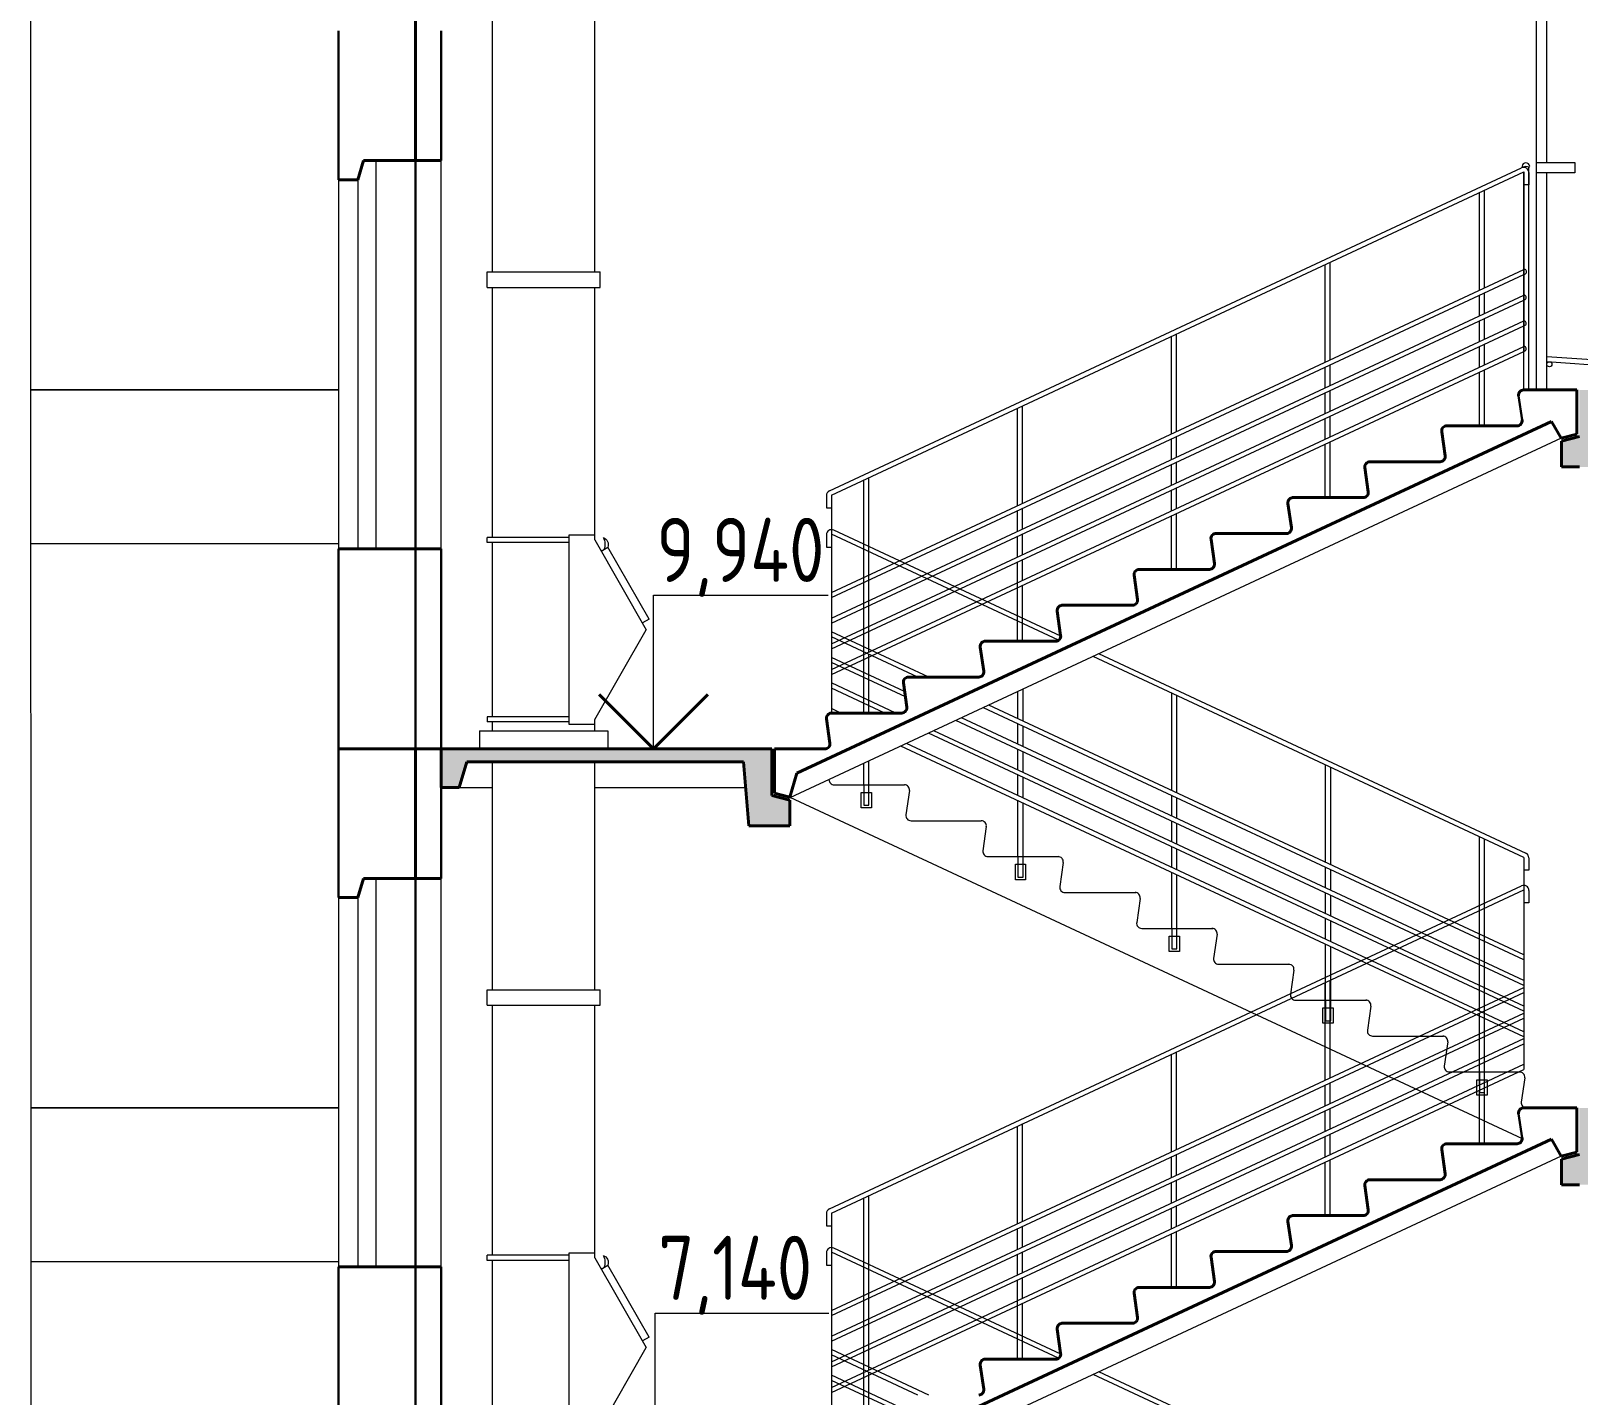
# Model space of a CAD drawing. Header units: millimetres. Extents: x 83035 to 329678, y -103769 to 22061.
# Drawn here: x 217968 to 224003, y 5999 to 11319 of the extents above; entities that cross this region are included whole.
import ezdxf

# ---------------------------------------------------------------- set-up
doc = ezdxf.new("R2010")
doc.units = ezdxf.units.MM
doc.header["$LTSCALE"] = 10
for name, color, linetype, lineweight in [('Лестница разрез', 36, 'Continuous', 20), ('Мусоропровод', 36, 'Continuous', 20), ('Размерный', 3, 'Continuous', 30), ('Разрез', 5, 'Continuous', 40), ('Разрез тонкий', 5, 'Continuous', 20), ('Символьный', 3, 'Continuous', 30), ('Текст разрез', 244, 'Continuous', 20)]:
    doc.layers.add(name, color=color, linetype=linetype, lineweight=lineweight)
doc.styles.add('big 3.5', font='', dxfattribs={"height": 125})
doc.styles.get('big 3.5').set_extended_font_data('GOST type A')

msp = doc.modelspace()

# ---------------------------------------------------------------- hatches: boundary and pattern name
at = {"layer": 'Разрез тонкий'}
h = msp.add_hatch(dxfattribs=at)
h.set_pattern_fill('ANSI35', color=0, scale=20, angle=90, style=0)
h.set_pattern_definition([(135, (219567.58, -1580.78), (-89.8026, -89.8026), []), (135, (219567.58, -1490.98), (-89.8026, -89.8026), [158.75, -31.75, 0, -31.75])])
h.paths.add_polyline_path([(220857.584, 119.22), (219567.584, 119.22), (219567.584, -30.78), (219637.584, -30.78), (219667.584, 69.22), (220747.584, 69.22), (220767.584, -180.78), (220857.584, -180.78), (220927.584, -180.78), (220927.584, -80.78), (220857.584, -61.983)])
h.paths.add_polyline_path([(220927.584, 5519.22), (220857.584, 5538.017), (220857.584, 5719.22), (219567.584, 5719.22), (219567.584, 5569.22), (219637.584, 5569.22), (219667.584, 5669.22), (220747.584, 5669.22), (220767.584, 5419.22), (220857.584, 5419.22), (220927.584, 5419.22)])
h.paths.add_polyline_path([(220927.584, 2719.22), (220857.584, 2738.017), (220857.584, 2919.22), (219567.584, 2919.22), (219567.584, 2769.22), (219637.584, 2769.22), (219667.584, 2869.22), (220747.584, 2869.22), (220767.584, 2619.22), (220857.584, 2619.22), (220927.584, 2619.22)])
h.paths.add_polyline_path([(224117.584, 4269.22), (225197.584, 4269.22), (225227.584, 4169.22), (225307.584, 4169.22), (225307.584, 4319.22), (224007.584, 4319.22), (224007.584, 4138.017), (223937.584, 4119.22), (223937.584, 4019.22), (224007.584, 4019.22), (224097.584, 4019.22)])
h.paths.add_polyline_path([(224117.584, 7069.22), (225197.584, 7069.22), (225227.584, 6969.22), (225307.584, 6969.22), (225307.584, 7119.22), (224007.584, 7119.22), (224007.584, 6938.017), (223937.584, 6919.22), (223937.584, 6819.22), (224007.584, 6819.22), (224097.584, 6819.22)])
h.paths.add_polyline_path([(224117.584, -1330.78), (225197.584, -1330.78), (225227.584, -1430.78), (225307.584, -1430.78), (225307.584, -1280.78), (224007.584, -1280.78), (224007.584, -1461.983), (223937.584, -1480.78), (223937.584, -1580.78), (224007.584, -1580.78), (224097.584, -1580.78)])
h.paths.add_polyline_path([(224117.584, 1469.22), (225197.584, 1469.22), (225227.584, 1369.22), (225307.584, 1369.22), (225307.584, 1519.22), (224007.584, 1519.22), (224007.584, 1338.017), (223937.584, 1319.22), (223937.584, 1219.22), (224007.584, 1219.22), (224097.584, 1219.22)])
h.paths.add_polyline_path([(220857.584, 8338.017), (220857.584, 8519.22), (219567.584, 8519.22), (219567.584, 8369.22), (219637.584, 8369.22), (219667.584, 8469.22), (220747.584, 8469.22), (220767.584, 8219.22), (220857.584, 8219.22), (220927.584, 8219.22), (220927.584, 8319.22)])
h.paths.add_polyline_path([(224117.584, 9869.22), (225197.584, 9869.22), (225227.584, 9769.22), (225307.584, 9769.22), (225307.584, 9919.22), (224007.584, 9919.22), (224007.584, 9738.017), (223937.584, 9719.22), (223937.584, 9619.22), (224007.584, 9619.22), (224097.584, 9619.22)])

# ---------------------------------------------------------------- linework, layer by layer
at = {"layer": 'Лестница разрез', "color": 0}
for p, q in [((223840.644, 9919.22), (223840.644, 12598.852)), ((223880.644, 10805.778), (223880.644, 12601.787)), ((223840.644, 10805.778), (223990.644, 10805.778)), ((223990.644, 10805.778), (223990.644, 10765.778)), ((221082.186, 9525.273), (223782.186, 10785.273)), ((221090.644, 9509.22), (223790.644, 10769.22)), ((223790.644, 10769.22), (223790.644, 10069.22)), ((223790.644, 9919.22), (223790.644, 10769.22)), ((223810.644, 9919.22), (223810.644, 10787.812)), ((223810.644, 10767.15), (223810.644, 10719.22)), ((223990.644, 10765.778), (223840.644, 10765.778)), ((223880.644, 9919.22), (223880.644, 10765.778)), ((223617.584, 10308.459), (223617.584, 10688.459)), ((223637.584, 10317.792), (223637.584, 10697.792)), ((223810.644, 10719.22), (223790.644, 10719.22)), ((221090.644, 9129.22), (223790.644, 10389.22)), ((223016.054, 10027.745), (223016.054, 10408.459)), ((223036.054, 10037.078), (223036.054, 10417.792)), ((221090.644, 9109.22), (223790.644, 10369.22)), ((221090.644, 9029.22), (223790.644, 10289.22)), ((221090.644, 9009.22), (223790.644, 10269.22)), ((223617.584, 10208.459), (223617.584, 10288.459)), ((223637.584, 10217.792), (223637.584, 10297.792)), ((221090.644, 8929.22), (223790.644, 10189.22)), ((221090.644, 8909.22), (223790.644, 10169.22)), ((223617.584, 10108.459), (223617.584, 10188.459)), ((223637.584, 10117.792), (223637.584, 10197.792)), ((221090.644, 8829.22), (223790.644, 10089.22)), ((222416.054, 9747.745), (222416.054, 10128.459)), ((222436.054, 9757.078), (222436.054, 10137.792)), ((223617.584, 10008.459), (223617.584, 10088.459)), ((223637.584, 10017.792), (223637.584, 10097.792)), ((221090.644, 8809.22), (223790.644, 10069.22)), ((223880.644, 10049.86), (224613.529, 9998.859)), ((223880.644, 10029.86), (224617.892, 9978.555)), ((223016.054, 9927.745), (223016.054, 10007.745)), ((223036.054, 9937.078), (223036.054, 10017.078)), ((223617.584, 9779.22), (223617.584, 9988.459)), ((223637.584, 9779.22), (223637.584, 9997.792)), ((223016.054, 9827.745), (223016.054, 9907.745)), ((223036.054, 9837.078), (223036.054, 9917.078)), ((221816.054, 9467.745), (221816.054, 9848.459)), ((221836.054, 9477.078), (221836.054, 9857.792)), ((223016.054, 9727.745), (223016.054, 9807.745)), ((223036.054, 9737.078), (223036.054, 9817.078)), ((223617.584, 9779.22), (223637.584, 9779.22)), ((222416.054, 9647.745), (222416.054, 9727.745)), ((222436.054, 9657.078), (222436.054, 9737.078)), ((223036.054, 9499.22), (223036.054, 9717.078)), ((223016.054, 9499.22), (223016.054, 9707.745)), ((222416.054, 9547.745), (222416.054, 9627.745)), ((222436.054, 9557.078), (222436.054, 9637.078)), ((221216.054, 9087.745), (221216.054, 9568.459)), ((221236.054, 9197.078), (221236.054, 9577.792)), ((222436.054, 9457.078), (222436.054, 9537.078)), ((221070.644, 9507.15), (221070.644, 9459.22)), ((221090.644, 9509.22), (221090.644, 8659.22)), ((222416.054, 9447.745), (222416.054, 9527.745)), ((221070.644, 9459.22), (221090.644, 9459.22)), ((221816.054, 9367.745), (221816.054, 9447.745)), ((221836.054, 9377.078), (221836.054, 9457.078)), ((222416.054, 9219.22), (222416.054, 9427.745)), ((222436.054, 9219.22), (222436.054, 9437.078)), ((221976.263, 8943.028), (221090.644, 9356.317)), ((221984.524, 8959.173), (221099.102, 9372.37)), ((221836.054, 9277.078), (221836.054, 9357.078)), ((221070.644, 9354.246), (221070.644, 9306.317)), ((221070.644, 9306.317), (221090.644, 9306.317)), ((221216.054, 8917.792), (221216.054, 9297.792)), ((221816.054, 9267.745), (221816.054, 9347.745)), ((221236.054, 8908.459), (221236.054, 9288.459)), ((221816.054, 8939.22), (221816.054, 9247.745)), ((221836.054, 9177.078), (221836.054, 9257.078)), ((221236.054, 9097.078), (221236.054, 9177.078)), ((221836.054, 8939.22), (221836.054, 9157.078)), ((221216.054, 8987.745), (221216.054, 9067.745)), ((221236.054, 8997.078), (221236.054, 9077.078)), ((221470.136, 8799.22), (221090.644, 8976.317)), ((221427.279, 8799.22), (221090.644, 8956.317)), ((221216.054, 8887.745), (221216.054, 8967.745)), ((221236.054, 8897.078), (221236.054, 8977.078)), ((221375.565, 8743.354), (221090.644, 8876.317)), ((221216.054, 8817.792), (221216.054, 8897.792)), ((221236.054, 8808.459), (221236.054, 8888.459)), ((221236.054, 8659.22), (221236.054, 8877.078)), ((223790.644, 8096.317), (222111.674, 8879.836)), ((223800.587, 8111.676), (222133.115, 8889.83)), ((221378.626, 8721.925), (221090.644, 8856.317)), ((221216.054, 8659.22), (221216.054, 8867.745)), ((221341.565, 8659.22), (221090.644, 8776.317)), ((221298.708, 8659.22), (221090.644, 8756.317)), ((221216.054, 8717.792), (221216.054, 8797.792)), ((221236.054, 8708.459), (221236.054, 8788.459)), ((221837.584, 8627.745), (221837.584, 8752.072)), ((221216.054, 8659.22), (221216.054, 8697.792)), ((221817.584, 8637.078), (221817.584, 8742.749)), ((222417.584, 8357.078), (222417.584, 8737.792)), ((222437.584, 8347.745), (222437.584, 8728.459)), ((221127.279, 8659.22), (221090.644, 8676.317)), ((221236.054, 8659.22), (221236.054, 8688.459)), ((223790.644, 7616.317), (221597.097, 8639.972)), ((223790.644, 7696.317), (221682.86, 8679.949)), ((223790.644, 7716.317), (221704.301, 8689.943)), ((223790.644, 7496.317), (221468.453, 8580.006)), ((223790.644, 7516.317), (221489.894, 8590)), ((223790.644, 7596.317), (221575.657, 8629.977)), ((221817.584, 8537.078), (221817.584, 8617.078)), ((221837.584, 8527.745), (221837.584, 8607.745)), ((223790.644, 7396.317), (221361.25, 8530.034)), ((223790.644, 7416.317), (221382.69, 8540.028)), ((221817.584, 8437.078), (221817.584, 8517.078)), ((221216.054, 8379.22), (221216.054, 8462.353)), ((221236.054, 8379.22), (221236.054, 8471.675)), ((221837.584, 8427.745), (221837.584, 8507.745)), ((223017.584, 8077.078), (223017.584, 8457.792)), ((221817.584, 8337.078), (221817.584, 8417.078)), ((221837.584, 8327.745), (221837.584, 8407.745)), ((223037.584, 8067.745), (223037.584, 8448.459)), ((221216.054, 8379.22), (221216.054, 8299.22)), ((221216.054, 8349.22), (221236.054, 8349.22)), ((221236.054, 8299.22), (221236.054, 8379.22)), ((222417.584, 8257.078), (222417.584, 8337.078)), ((221216.054, 8299.22), (221236.054, 8299.22)), ((221817.584, 8099.22), (221817.584, 8317.078)), ((221837.584, 8099.22), (221837.584, 8307.745)), ((222437.584, 8247.745), (222437.584, 8327.745)), ((222417.584, 8157.078), (222417.584, 8237.078)), ((222437.584, 8147.745), (222437.584, 8227.745)), ((223617.584, 7797.078), (223617.584, 8177.792)), ((223637.584, 7687.745), (223637.584, 8168.459)), ((221817.584, 8099.22), (221817.584, 8019.22)), ((221837.584, 8019.22), (221837.584, 8099.22)), ((222417.584, 8057.078), (222417.584, 8137.078)), ((222437.584, 8047.745), (222437.584, 8127.745)), ((223790.644, 8096.317), (223790.644, 7409.22)), ((223810.644, 8094.323), (223810.644, 8046.394)), ((221817.584, 8069.22), (221837.584, 8069.22)), ((222417.584, 7819.22), (222417.584, 8037.078)), ((222437.584, 7819.22), (222437.584, 8027.745)), ((223017.584, 7977.078), (223017.584, 8057.078)), ((223037.584, 7967.745), (223037.584, 8047.745)), ((223810.644, 8046.394), (223790.644, 8046.394)), ((221082.186, 6725.273), (223782.186, 7985.273)), ((221082.186, 6725.273), (223782.186, 7985.273)), ((221090.644, 6709.22), (223790.644, 7969.22)), ((221090.644, 6709.22), (223790.644, 7969.22)), ((221817.584, 8019.22), (221837.584, 8019.22)), ((223790.644, 7969.22), (223790.644, 7269.22)), ((223790.644, 7969.22), (223790.644, 7269.22)), ((223810.644, 7967.15), (223810.644, 7919.22)), ((223810.644, 7967.15), (223810.644, 7919.22)), ((223017.584, 7877.078), (223017.584, 7957.078)), ((223037.584, 7867.745), (223037.584, 7947.745)), ((223810.644, 7919.22), (223790.644, 7919.22)), ((223810.644, 7919.22), (223790.644, 7919.22)), ((223017.584, 7777.078), (223017.584, 7857.078)), ((223037.584, 7767.745), (223037.584, 7847.745)), ((223617.584, 7508.459), (223617.584, 7888.459)), ((223617.584, 7508.459), (223617.584, 7888.459)), ((223637.584, 7517.792), (223637.584, 7897.792)), ((223637.584, 7517.792), (223637.584, 7897.792)), ((222417.584, 7819.22), (222417.584, 7739.22)), ((222417.584, 7789.22), (222437.584, 7789.22)), ((222437.584, 7739.22), (222437.584, 7819.22)), ((222417.584, 7739.22), (222437.584, 7739.22)), ((223017.584, 7539.22), (223017.584, 7757.078)), ((223037.584, 7539.22), (223037.584, 7747.745)), ((223617.584, 7697.078), (223617.584, 7777.078)), ((223617.584, 7597.078), (223617.584, 7677.078)), ((223637.584, 7587.745), (223637.584, 7667.745)), ((223016.054, 7227.745), (223016.054, 7608.459)), ((223016.054, 7227.745), (223016.054, 7608.459)), ((223036.054, 7237.078), (223036.054, 7617.792)), ((223036.054, 7237.078), (223036.054, 7617.792)), ((221090.644, 6329.22), (223790.644, 7589.22)), ((221090.644, 6329.22), (223790.644, 7589.22)), ((221090.644, 6309.22), (223790.644, 7569.22)), ((221090.644, 6309.22), (223790.644, 7569.22)), ((223617.584, 7497.078), (223617.584, 7577.078)), ((223637.584, 7487.745), (223637.584, 7567.745)), ((221090.644, 6229.22), (223790.644, 7489.22)), ((221090.644, 6229.22), (223790.644, 7489.22)), ((223017.584, 7539.22), (223017.584, 7459.22)), ((223017.584, 7509.22), (223037.584, 7509.22)), ((223037.584, 7459.22), (223037.584, 7539.22)), ((223617.584, 7408.459), (223617.584, 7488.459)), ((223617.584, 7408.459), (223617.584, 7488.459)), ((223637.584, 7417.792), (223637.584, 7497.792)), ((223637.584, 7417.792), (223637.584, 7497.792)), ((221090.644, 6209.22), (223790.644, 7469.22)), ((221090.644, 6209.22), (223790.644, 7469.22)), ((223017.584, 7459.22), (223037.584, 7459.22)), ((223617.584, 7259.22), (223617.584, 7477.078)), ((223637.584, 7259.22), (223637.584, 7467.745)), ((221090.644, 6129.22), (223790.644, 7389.22)), ((221090.644, 6129.22), (223790.644, 7389.22)), ((221090.644, 6109.22), (223790.644, 7369.22)), ((221090.644, 6109.22), (223790.644, 7369.22)), ((223617.584, 7308.459), (223617.584, 7388.459)), ((223617.584, 7308.459), (223617.584, 7388.459)), ((223637.584, 7317.792), (223637.584, 7397.792)), ((223637.584, 7317.792), (223637.584, 7397.792)), ((222416.054, 6947.745), (222416.054, 7328.459)), ((222416.054, 6947.745), (222416.054, 7328.459)), ((222436.054, 6957.078), (222436.054, 7337.792)), ((222436.054, 6957.078), (222436.054, 7337.792)), ((221090.644, 6029.22), (223790.644, 7289.22)), ((221090.644, 6029.22), (223790.644, 7289.22)), ((221090.644, 6009.22), (223790.644, 7269.22)), ((221090.644, 6009.22), (223790.644, 7269.22)), ((223617.584, 7208.459), (223617.584, 7288.459)), ((223617.584, 7208.459), (223617.584, 7288.459)), ((223617.584, 7259.22), (223637.584, 7259.22)), ((223617.584, 7259.22), (223617.584, 7179.22)), ((223637.584, 7217.792), (223637.584, 7297.792)), ((223637.584, 7217.792), (223637.584, 7297.792)), ((223637.584, 7179.22), (223637.584, 7259.22)), ((223016.054, 7127.745), (223016.054, 7207.745)), ((223016.054, 7127.745), (223016.054, 7207.745)), ((223036.054, 7137.078), (223036.054, 7217.078)), ((223036.054, 7137.078), (223036.054, 7217.078)), ((223617.584, 7229.22), (223637.584, 7229.22)), ((223617.584, 6979.22), (223617.584, 7188.459)), ((223617.584, 6979.22), (223617.584, 7188.459)), ((223637.584, 6979.22), (223637.584, 7197.792)), ((223637.584, 6979.22), (223637.584, 7197.792)), ((223617.584, 7179.22), (223637.584, 7179.22)), ((223016.054, 7027.745), (223016.054, 7107.745)), ((223016.054, 7027.745), (223016.054, 7107.745)), ((223036.054, 7037.078), (223036.054, 7117.078)), ((223036.054, 7037.078), (223036.054, 7117.078)), ((221816.054, 6667.745), (221816.054, 7048.459)), ((221816.054, 6667.745), (221816.054, 7048.459)), ((221836.054, 6677.078), (221836.054, 7057.792)), ((221836.054, 6677.078), (221836.054, 7057.792)), ((223016.054, 6927.745), (223016.054, 7007.745)), ((223016.054, 6927.745), (223016.054, 7007.745)), ((223036.054, 6937.078), (223036.054, 7017.078)), ((223036.054, 6937.078), (223036.054, 7017.078)), ((223617.584, 6979.22), (223637.584, 6979.22)), ((222416.054, 6847.745), (222416.054, 6927.745)), ((222416.054, 6847.745), (222416.054, 6927.745)), ((222436.054, 6857.078), (222436.054, 6937.078)), ((222436.054, 6857.078), (222436.054, 6937.078)), ((223016.054, 6699.22), (223016.054, 6907.745)), ((223016.054, 6699.22), (223016.054, 6907.745)), ((223036.054, 6699.22), (223036.054, 6917.078)), ((223036.054, 6699.22), (223036.054, 6917.078)), ((222416.054, 6747.745), (222416.054, 6827.745)), ((222416.054, 6747.745), (222416.054, 6827.745)), ((222436.054, 6757.078), (222436.054, 6837.078)), ((222436.054, 6757.078), (222436.054, 6837.078)), ((221216.054, 6287.745), (221216.054, 6768.459)), ((221216.054, 6287.745), (221216.054, 6768.459)), ((221236.054, 6397.078), (221236.054, 6777.792)), ((221236.054, 6397.078), (221236.054, 6777.792)), ((221070.644, 6707.15), (221070.644, 6659.22)), ((221070.644, 6707.15), (221070.644, 6659.22)), ((221090.644, 6709.22), (221090.644, 6009.22)), ((221090.644, 6709.22), (221090.644, 5859.22)), ((222416.054, 6647.745), (222416.054, 6727.745)), ((222416.054, 6647.745), (222416.054, 6727.745)), ((222436.054, 6657.078), (222436.054, 6737.078)), ((222436.054, 6657.078), (222436.054, 6737.078)), ((221070.644, 6659.22), (221090.644, 6659.22)), ((221070.644, 6659.22), (221090.644, 6659.22)), ((221816.054, 6567.745), (221816.054, 6647.745)), ((221816.054, 6567.745), (221816.054, 6647.745)), ((221836.054, 6577.078), (221836.054, 6657.078)), ((221836.054, 6577.078), (221836.054, 6657.078)), ((222416.054, 6419.22), (222416.054, 6627.745)), ((222416.054, 6419.22), (222416.054, 6627.745)), ((222436.054, 6419.22), (222436.054, 6637.078)), ((222436.054, 6419.22), (222436.054, 6637.078)), ((221070.644, 6554.246), (221070.644, 6506.317)), ((221976.263, 6143.028), (221090.644, 6556.317)), ((221984.524, 6159.173), (221099.102, 6572.37)), ((221816.054, 6467.745), (221816.054, 6547.745)), ((221816.054, 6467.745), (221816.054, 6547.745)), ((221836.054, 6477.078), (221836.054, 6557.078)), ((221836.054, 6477.078), (221836.054, 6557.078)), ((221070.644, 6506.317), (221090.644, 6506.317)), ((221216.054, 6117.792), (221216.054, 6497.792)), ((221236.054, 6108.459), (221236.054, 6488.459)), ((221816.054, 6139.22), (221816.054, 6447.745)), ((221816.054, 6139.22), (221816.054, 6447.745)), ((221836.054, 6377.078), (221836.054, 6457.078)), ((221836.054, 6377.078), (221836.054, 6457.078)), ((221236.054, 6297.078), (221236.054, 6377.078)), ((221236.054, 6297.078), (221236.054, 6377.078)), ((221836.054, 6139.22), (221836.054, 6357.078)), ((221836.054, 6139.22), (221836.054, 6357.078)), ((221236.054, 6197.078), (221236.054, 6277.078)), ((221236.054, 6197.078), (221236.054, 6277.078)), ((221216.054, 6187.745), (221216.054, 6267.745)), ((221216.054, 6187.745), (221216.054, 6267.745)), ((221470.136, 5999.22), (221090.644, 6176.317)), ((221427.279, 5999.22), (221090.644, 6156.317)), ((221216.054, 6087.745), (221216.054, 6167.745)), ((221216.054, 6087.745), (221216.054, 6167.745)), ((221236.054, 6097.078), (221236.054, 6177.078)), ((221236.054, 6097.078), (221236.054, 6177.078)), ((221216.054, 6017.792), (221216.054, 6097.792)), ((221375.565, 5943.354), (221090.644, 6076.317)), ((221378.626, 5921.925), (221090.644, 6056.317)), ((221216.054, 5859.22), (221216.054, 6067.745)), ((221216.054, 5859.22), (221216.054, 6067.745)), ((221236.054, 6008.459), (221236.054, 6088.459)), ((221236.054, 5859.22), (221236.054, 6077.078)), ((221236.054, 5859.22), (221236.054, 6077.078)), ((223790.644, 5296.317), (222111.674, 6079.836)), ((223800.587, 5311.676), (222133.115, 6089.83))]:
    msp.add_line(p, q, dxfattribs=at)
for points in [[(221206.054, 8349.22), (221246.054, 8349.22), (221246.054, 8289.22), (221206.054, 8289.22)], [(221807.584, 8069.22), (221847.584, 8069.22), (221847.584, 8009.22), (221807.584, 8009.22)], [(222407.584, 7789.22), (222447.584, 7789.22), (222447.584, 7729.22), (222407.584, 7729.22)], [(223007.584, 7509.22), (223047.584, 7509.22), (223047.584, 7449.22), (223007.584, 7449.22)], [(223607.584, 7229.22), (223647.584, 7229.22), (223647.584, 7169.22), (223607.584, 7169.22)]]:
    msp.add_lwpolyline(points, close=True, dxfattribs=at)
msp.add_circle((223890.644, 10019.22), 10, dxfattribs=at)
for centre, radius, start, end in [((223799.021, 10789.93), 15.151, 90, 174.3220797), ((223799.021, 10789.93), 15.151, 5.6779203, 90), ((223790.644, 10767.15), 20, 0, 115.0168935), ((223787.223, 10791.103), 3.295, 174.3220797, 305.6804963), ((223799.021, 10761.619), 28.569, 90, 113.3928874), ((223799.021, 10761.619), 28.569, 66.6071126, 90), ((223810.819, 10791.103), 3.295, 234.3195037, 5.6779203), ((223792.047, 10379.833), 9.492, 257.6596974, 98.5021369), ((223790.644, 10279.533), 9.492, 257.6596974, 98.5021369), ((223790.644, 10178.856), 9.492, 257.6596974, 98.5021369), ((223790.644, 10079.522), 9.492, 257.6596974, 98.5021369), ((221090.644, 9507.15), 20, 115.0168935, 180), ((221090.644, 9354.246), 20, 64.9831065, 180), ((223790.644, 8094.323), 20, 0, 64.9831065), ((223790.644, 7967.15), 20, 0, 115.0168935), ((223790.644, 7967.15), 20, 0, 115.0168935), ((221090.644, 6707.15), 20, 115.0168935, 180), ((221090.644, 6707.15), 20, 115.0168935, 180), ((221090.644, 6554.246), 20, 64.9831065, 180)]:
    msp.add_arc(centre, radius, start, end, dxfattribs=at)
at = {"layer": 'Мусоропровод', "color": 0}
for p, q in [((219767.584, 10379.22), (219767.584, 12598.463)), ((220167.584, 10379.22), (220167.584, 12594.682)), ((219747.584, 10319.22), (219747.584, 10379.22)), ((219747.584, 10379.22), (220187.584, 10379.22)), ((220187.584, 10319.22), (220187.584, 10379.22)), ((219747.584, 10319.22), (220187.584, 10319.22)), ((219767.584, 9344.22), (219767.584, 10319.22)), ((220167.584, 9334.22), (220167.584, 10319.22)), ((219747.584, 9324.22), (219747.584, 9344.22)), ((220067.584, 9344.22), (219747.584, 9344.22)), ((220067.584, 9324.22), (219747.584, 9324.22)), ((219767.584, 8644.22), (219767.584, 9324.22)), ((220067.584, 8614.22), (220067.584, 9354.22)), ((220067.584, 9354.22), (220167.584, 9354.22)), ((220167.584, 9334.22), (220367.584, 8984.22)), ((220167.584, 8634.22), (220367.584, 8984.22)), ((219747.584, 8644.22), (219747.584, 8624.22)), ((220067.584, 8644.22), (219747.584, 8644.22)), ((220167.584, 8589.22), (220167.584, 8634.22)), ((219717.584, 8589.22), (220217.584, 8589.22)), ((219717.584, 8589.22), (219717.584, 8519.22)), ((220067.584, 8624.22), (219747.584, 8624.22)), ((219767.584, 8589.22), (219767.584, 8624.22)), ((220167.584, 8614.22), (220067.584, 8614.22)), ((220217.584, 8589.22), (220217.584, 8519.22)), ((219767.584, 7579.22), (219767.584, 8469.22)), ((220167.584, 7579.22), (220167.584, 8469.22)), ((219747.584, 7519.22), (219747.584, 7579.22)), ((219747.584, 7579.22), (220187.584, 7579.22)), ((220187.584, 7519.22), (220187.584, 7579.22)), ((219747.584, 7519.22), (220187.584, 7519.22)), ((219767.584, 6544.22), (219767.584, 7519.22)), ((220167.584, 6534.22), (220167.584, 7519.22)), ((219747.584, 6524.22), (219747.584, 6544.22)), ((220067.584, 6544.22), (219747.584, 6544.22)), ((220067.584, 6524.22), (219747.584, 6524.22)), ((219767.584, 5844.22), (219767.584, 6524.22)), ((220067.584, 5814.22), (220067.584, 6554.22)), ((220067.584, 6554.22), (220167.584, 6554.22)), ((220167.584, 6534.22), (220367.584, 6184.22)), ((220167.584, 5834.22), (220367.584, 6184.22))]:
    msp.add_line(p, q, dxfattribs=at)
at = {"layer": 'Мусоропровод', "color": 0, "extrusion": (0, 0, -1)}
for p, q in [((220192.391, 9290.808), (220218.438, 9305.692)), ((220378.747, 9025.152), (220218.438, 9305.692)), ((220378.747, 9025.152), (220352.7, 9010.267)), ((220192.391, 6490.808), (220218.438, 6505.692)), ((220378.747, 6225.152), (220218.438, 6505.692)), ((220378.747, 6225.152), (220352.7, 6210.267))]:
    msp.add_line(p, q, dxfattribs=at)
for centre, radius, start, end in [((-220189.922, 9315.011), 30, 108.0962109, 198.0962109), ((-220157.56, 9317.395), 49.195, 147.914283, 205.3910619), ((-220189.922, 6515.011), 30, 108.0962109, 198.0962109), ((-220157.56, 6517.395), 49.195, 147.914283, 205.3910619)]:
    msp.add_arc(centre, radius, start, end, dxfattribs=at)
at = {"layer": 'Размерный', "color": 0, "ltscale": 0.2}
msp.add_line((219467.584, -7999.088), (219467.584, 15297.318), dxfattribs=at)
at = {"layer": 'Разрез', "color": 0}
for p, q in [((219467.584, 10814.22), (219467.584, 12719.22)), ((219242.584, 10739.22), (219264.219, 10814.22)), ((219567.584, 10814.22), (219264.219, 10814.22)), ((219167.584, 10739.22), (219242.584, 10739.22)), ((223790.644, 9919.22), (223997.584, 9919.22)), ((223800.644, 9919.22), (223997.584, 9919.22)), ((223997.584, 9919.22), (223997.584, 9746.976)), ((223997.584, 9919.22), (223997.584, 9746.976)), ((223898.619, 9796.679), (220954.711, 8424.411)), ((223764.524, 9779.22), (223490.644, 9779.22)), ((223937.089, 9730.732), (223898.619, 9796.679)), ((223470.845, 9756.392), (223484.323, 9662.049)), ((223997.584, 9746.976), (223937.089, 9730.732)), ((223997.584, 9746.976), (223937.089, 9730.732)), ((223937.584, 9719.22), (224007.584, 9738.017)), ((223937.584, 9619.22), (223937.584, 9719.22)), ((223170.845, 9616.392), (223184.323, 9522.049)), ((223464.524, 9639.22), (223190.644, 9639.22)), ((223937.584, 9619.22), (224007.584, 9619.22)), ((222870.845, 9476.392), (222884.323, 9382.049)), ((223164.524, 9499.22), (222887.584, 9499.22)), ((222864.524, 9359.22), (222587.584, 9359.22)), ((219567.584, 9299.22), (219167.584, 9299.22)), ((222570.845, 9336.392), (222584.323, 9242.049)), ((222270.845, 9196.392), (222284.323, 9102.049)), ((222564.524, 9219.22), (222287.584, 9219.22)), ((221970.845, 9056.392), (221984.323, 8962.049)), ((222264.524, 9079.22), (221987.584, 9079.22)), ((221964.524, 8939.22), (221687.584, 8939.22)), ((221670.845, 8916.392), (221684.323, 8822.049)), ((221370.845, 8776.392), (221384.323, 8682.049)), ((221664.524, 8799.22), (221387.584, 8799.22)), ((221070.845, 8636.392), (221084.323, 8542.049)), ((221364.524, 8659.22), (221087.584, 8659.22)), ((219167.584, 8519.22), (219567.584, 8519.22)), ((219167.584, 8519.22), (219567.584, 8519.22)), ((219467.584, 8014.22), (219467.584, 8519.22)), ((219567.584, 8369.22), (219567.584, 8519.22)), ((220857.584, 8519.22), (219567.584, 8519.22)), ((219567.584, 8369.22), (219567.584, 8519.22)), ((220857.584, 8519.22), (219567.584, 8519.22)), ((220857.584, 8338.017), (220857.584, 8519.22)), ((220857.584, 8338.017), (220857.584, 8519.22)), ((221064.524, 8519.22), (220867.584, 8519.22)), ((220867.584, 8519.22), (220867.584, 8346.976)), ((219637.584, 8369.22), (219667.584, 8469.22)), ((219637.584, 8369.22), (219667.584, 8469.22)), ((219667.584, 8469.22), (220747.584, 8469.22)), ((219667.584, 8469.22), (220747.584, 8469.22)), ((220767.584, 8219.22), (220747.584, 8469.22)), ((220767.584, 8219.22), (220747.584, 8469.22)), ((220928.078, 8330.732), (220954.711, 8424.411)), ((219567.584, 8369.22), (219637.584, 8369.22)), ((219567.584, 8369.22), (219637.584, 8369.22)), ((220927.584, 8319.22), (220857.584, 8338.017)), ((220927.584, 8319.22), (220857.584, 8338.017)), ((220867.584, 8346.976), (220928.078, 8330.732)), ((220927.584, 8219.22), (220927.584, 8319.22)), ((220927.584, 8219.22), (220927.584, 8319.22)), ((220857.584, 8219.22), (220767.584, 8219.22)), ((220857.584, 8219.22), (220767.584, 8219.22)), ((220927.584, 8219.22), (220857.584, 8219.22)), ((220927.584, 8219.22), (220857.584, 8219.22)), ((219242.584, 7939.22), (219264.219, 8014.22)), ((219567.584, 8014.22), (219264.219, 8014.22)), ((219167.584, 7939.22), (219242.584, 7939.22)), ((223790.644, 7119.22), (223997.584, 7119.22)), ((223800.644, 7119.22), (223997.584, 7119.22)), ((223997.584, 7119.22), (223997.584, 6946.976)), ((223997.584, 7119.22), (223997.584, 6946.976)), ((223898.619, 6996.679), (220954.711, 5624.411)), ((223470.845, 6956.392), (223484.323, 6862.049)), ((223764.524, 6979.22), (223490.644, 6979.22)), ((223937.089, 6930.732), (223898.619, 6996.679)), ((223997.584, 6946.976), (223937.089, 6930.732)), ((223997.584, 6946.976), (223937.089, 6930.732)), ((223937.584, 6919.22), (224007.584, 6938.017)), ((223937.584, 6819.22), (223937.584, 6919.22)), ((223464.524, 6839.22), (223190.644, 6839.22)), ((223170.845, 6816.392), (223184.323, 6722.049)), ((223937.584, 6819.22), (224007.584, 6819.22)), ((223164.524, 6699.22), (222887.584, 6699.22)), ((222870.845, 6676.392), (222884.323, 6582.049)), ((222570.845, 6536.392), (222584.323, 6442.049)), ((222864.524, 6559.22), (222587.584, 6559.22)), ((219567.584, 6499.22), (219167.584, 6499.22)), ((222564.524, 6419.22), (222287.584, 6419.22)), ((222270.845, 6396.392), (222284.323, 6302.049)), ((222264.524, 6279.22), (221987.584, 6279.22)), ((221970.845, 6256.392), (221984.323, 6162.049)), ((221670.845, 6116.392), (221684.323, 6022.049)), ((221964.524, 6139.22), (221687.584, 6139.22))]:
    msp.add_line(p, q, dxfattribs=at)
at = {"layer": 'Разрез', "color": 0, "lineweight": 30}
for p, q in [((219167.584, 11319.22), (219167.584, 10739.22)), ((219567.584, 10814.22), (219567.584, 11319.22)), ((223770.845, 9896.392), (223784.323, 9802.049)), ((219167.584, 9299.22), (219167.584, 8519.22)), ((219567.584, 8519.22), (219567.584, 9299.22)), ((219167.584, 8519.22), (219167.584, 7939.22)), ((219567.584, 8014.22), (219567.584, 8519.22)), ((223770.845, 7096.392), (223784.323, 7002.049)), ((219167.584, 6499.22), (219167.584, 5719.22)), ((219567.584, 5719.22), (219567.584, 6499.22))]:
    msp.add_line(p, q, dxfattribs=at)
at = {"layer": 'Разрез', "color": 0, "lineweight": 9}
for p, q in [((220867.584, 8519.22), (220867.584, 8346.976)), ((221074.524, 8519.22), (220867.584, 8519.22)), ((219637.584, 8369.22), (219767.584, 8369.22)), ((220167.584, 8369.22), (220755.584, 8369.22)), ((220867.584, 8346.976), (220928.078, 8330.732)), ((220928.078, 8330.732), (220928.078, 8328.116))]:
    msp.add_line(p, q, dxfattribs=at)
at = {"layer": 'Разрез', "color": 0}
for centre, start, end in [((223790.644, 9899.22), 90, 188.1301024), ((223490.644, 9759.22), 90, 188.1301024), ((223764.524, 9799.22), 270, 8.1301024), ((223464.524, 9659.22), 270, 8.1301024), ((223190.644, 9619.22), 90, 188.1301024), ((222890.644, 9479.22), 90, 188.1301024), ((223164.524, 9519.22), 270, 8.1301024), ((222590.644, 9339.22), 90, 188.1301024), ((222864.524, 9379.22), 270, 8.1301024), ((222564.524, 9239.22), 270, 8.1301024), ((222290.644, 9199.22), 90, 188.1301024), ((221990.644, 9059.22), 90, 188.1301024), ((222264.524, 9099.22), 270, 8.1301024), ((221690.644, 8919.22), 90, 188.1301024), ((221964.524, 8959.22), 270, 8.1301024), ((221664.524, 8819.22), 270, 8.1301024), ((221390.644, 8779.22), 90, 188.1301024), ((221090.644, 8639.22), 90, 188.1301024), ((221364.524, 8679.22), 270, 8.1301024), ((221064.524, 8539.22), 270, 8.1301024), ((223790.644, 7099.22), 90, 188.1301024), ((223764.524, 6999.22), 270, 8.1301024), ((223490.644, 6959.22), 90, 188.1301024), ((223190.644, 6819.22), 90, 188.1301024), ((223464.524, 6859.22), 270, 8.1301024), ((222890.644, 6679.22), 90, 188.1301024), ((223164.524, 6719.22), 270, 8.1301024), ((222864.524, 6579.22), 270, 8.1301024), ((222590.644, 6539.22), 90, 188.1301024), ((222290.644, 6399.22), 90, 188.1301024), ((222564.524, 6439.22), 270, 8.1301024), ((221990.644, 6259.22), 90, 188.1301024), ((222264.524, 6299.22), 270, 8.1301024), ((221964.524, 6159.22), 270, 8.1301024), ((221690.644, 6119.22), 90, 188.1301024), ((221664.524, 6019.22), 270, 8.1301024)]:
    msp.add_arc(centre, 20, start, end, dxfattribs=at)
at = {"layer": 'Разрез тонкий', "color": 0}
for p, q in [((217968.094, 167.778), (217967.584, 12719.22)), ((219314.219, 9299.22), (219314.219, 10814.22)), ((219567.584, 8519.22), (219567.584, 10814.22)), ((219167.584, 10739.22), (219167.584, 9299.22)), ((219242.584, 10739.22), (219242.252, 9299.22)), ((217967.584, 9919.22), (219167.584, 9919.22)), ((219167.584, 9919.22), (217967.584, 9919.22)), ((223937.089, 9730.732), (220928.078, 8328.116)), ((219167.584, 9319.22), (217967.584, 9319.22)), ((219167.584, 9319.22), (217967.584, 9319.22)), ((219637.584, 8369.22), (219767.584, 8369.22)), ((220167.584, 8369.22), (220755.584, 8369.22)), ((220928.078, 8330.732), (223784.524, 6999.233)), ((221100.644, 8379.22), (221374.524, 8379.22)), ((221394.323, 8356.392), (221380.845, 8262.049)), ((221400.644, 8239.22), (221674.524, 8239.22)), ((221694.323, 8216.392), (221680.845, 8122.049)), ((221700.644, 8099.22), (221977.584, 8099.22)), ((221994.323, 8076.392), (221980.845, 7982.049)), ((219314.219, 6499.22), (219314.219, 8014.22)), ((219567.584, 5719.22), (219567.584, 8014.22)), ((219167.584, 7939.22), (219167.584, 6499.22)), ((219242.584, 7939.22), (219242.252, 6499.22)), ((222000.644, 7959.22), (222277.584, 7959.22)), ((222294.323, 7936.392), (222280.845, 7842.049)), ((222300.644, 7819.22), (222577.584, 7819.22)), ((222594.323, 7796.392), (222580.845, 7702.049)), ((222600.644, 7679.22), (222877.584, 7679.22)), ((222894.323, 7656.392), (222880.845, 7562.049)), ((222900.644, 7539.22), (223177.584, 7539.22)), ((223194.323, 7516.392), (223180.845, 7422.049)), ((223200.644, 7399.22), (223477.584, 7399.22)), ((223494.323, 7376.392), (223480.845, 7282.049)), ((223500.644, 7259.22), (223777.584, 7259.22)), ((223794.323, 7236.392), (223780.845, 7142.049)), ((217967.584, 7119.22), (219167.584, 7119.22)), ((219167.584, 7119.22), (217967.584, 7119.22)), ((223937.089, 6930.732), (220928.078, 5528.116)), ((219167.584, 6519.22), (217967.584, 6519.22)), ((219167.584, 6519.22), (217967.584, 6519.22))]:
    msp.add_line(p, q, dxfattribs=at)
for centre, start, end in [((221100.644, 8399.22), 179.9635158, 270), ((221374.524, 8359.22), 351.8698976, 90), ((221400.644, 8259.22), 171.8698976, 270), ((221674.524, 8219.22), 351.8698976, 90), ((221700.644, 8119.22), 171.8698976, 270), ((221974.524, 8079.22), 351.8698976, 90), ((222000.644, 7979.22), 171.8698976, 270), ((222274.524, 7939.22), 351.8698976, 90), ((222300.644, 7839.22), 171.8698976, 270), ((222574.524, 7799.22), 351.8698976, 90), ((222600.644, 7699.22), 171.8698976, 270), ((222874.524, 7659.22), 351.8698976, 90), ((222900.644, 7559.22), 171.8698976, 270), ((223174.524, 7519.22), 351.8698976, 90), ((223200.644, 7419.22), 171.8698976, 270), ((223474.524, 7379.22), 351.8698976, 90), ((223500.644, 7279.22), 171.8698976, 270), ((223774.524, 7239.22), 351.8698976, 90), ((223800.644, 7139.22), 171.8698976, 270)]:
    msp.add_arc(centre, 20, start, end, dxfattribs=at)
at = {"layer": 'Символьный', "color": 0, "lineweight": 20}
for p, q in [((220395.715, 8519.22), (220395.715, 9119.22)), ((220395.715, 9119.22), (221076.758, 9119.22)), ((220402.801, 5719.22), (220402.801, 6319.22)), ((220402.801, 6319.22), (221080.075, 6319.22))]:
    msp.add_line(p, q, dxfattribs=at)
at = {"layer": 'Символьный', "color": 0, "lineweight": 40}
for q in [(220183.583, 8731.352), (220607.847, 8731.352)]:
    msp.add_line((220395.715, 8519.22), q, dxfattribs=at)

# ---------------------------------------------------------------- texts
at = {"layer": 'Текст разрез', "color": 0, "lineweight": 20, "ltscale": 0.5, "char_height": 250, "width": 698.82873, "attachment_point": 1, "style": 'big 3.5'}
for s, insert in [('9,940', (220407.986, 9420.352)), ('7,140', (220415.072, 6620.352))]:
    msp.add_mtext(s, dxfattribs=dict(at, insert=insert))

doc.saveas('drawing.dxf')
